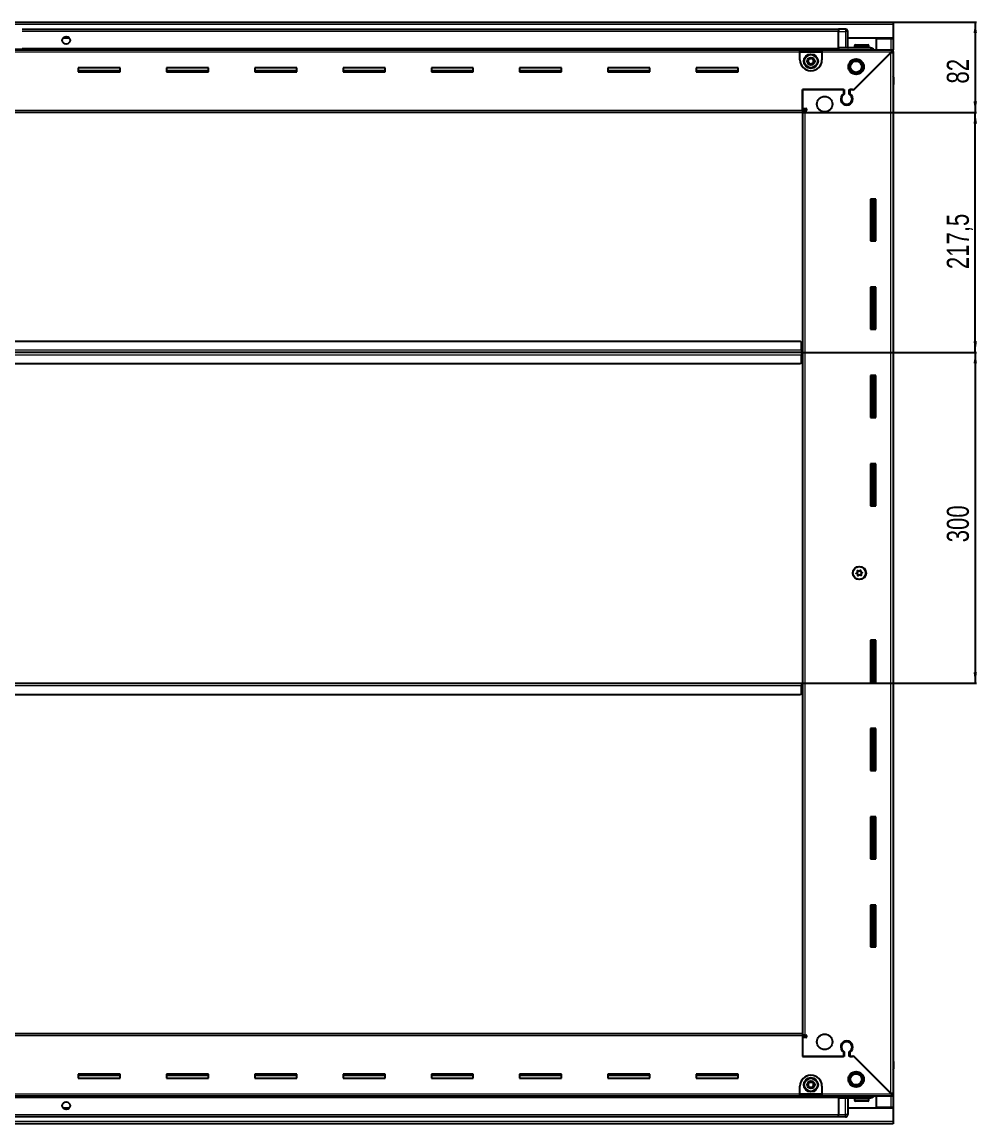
# Model space of a CAD drawing. Header units: millimetres. Extents: x 1132 to 7266, y -1494 to 2159.
# Drawn here: x 6401 to 7266, y 948 to 1947 of the extents above; entities that cross this region are included whole.
import ezdxf

# ---------------------------------------------------------------- set-up
doc = ezdxf.new("R2010")
doc.units = ezdxf.units.MM
doc.layers.add('FORMAT', color=7, linetype='Continuous')
doc.styles.add('SLDTEXTSTYLE0', font='TXT', dxfattribs={"width": 0.75})
doc.dimstyles.new('SLDDIMSTYLE0', dxfattribs={"dimtxt": 20, "dimasz": 10, "dimexe": 0, "dimexo": 0.0625, "dimgap": 5, "dimtad": 2, "dimdec": 1, "dimrnd": 1e-09, "dimzin": 12, "dimdsep": 46, "dimtxsty": 'SLDTEXTSTYLE0', "dimsah": 1, "dimcen": 0.09, "dimadec": 0, "dimazin": 3, "dimtfac": 1, "dimtofl": 0, "dimtmove": 0, "dimatfit": 3, "dimfxl": 0, "dimfrac": 2, "dimtolj": 1, "dimtzin": 12, "dimarcsym": 0})

# ---------------------------------------------------------------- blocks, each defined once
blk = doc.blocks.new('_D_7')
at = {"layer": 'FORMAT'}
for p, q in [((7190.09, 1946.6), (7265.58, 1946.6)), ((7264.58, 1946.6), (7264.58, 1864.6)), ((7108.09, 1864.6), (7265.58, 1864.6))]:
    blk.add_line(p, q, dxfattribs=at)
for points in [[(7264.58, 1946.6), (7263.04, 1936.6), (7266.11, 1936.6)], [(7264.58, 1864.6), (7266.11, 1874.6), (7263.04, 1874.6)]]:
    blk.add_solid(points, dxfattribs=at)
at = {"layer": 'FORMAT', "insert": (7238.79, 1890.83), "char_height": 20, "attachment_point": 1, "rotation": 90, "style": 'SLDTEXTSTYLE0'}
blk.add_mtext('82', dxfattribs=at)
blk = doc.blocks.new('_D_8')
at = {"layer": 'FORMAT'}
for p, q in [((7108.09, 1864.6), (7265.58, 1864.6)), ((7264.58, 1647.1), (7264.58, 1864.6)), ((7107.09, 1647.1), (7265.58, 1647.1))]:
    blk.add_line(p, q, dxfattribs=at)
for points in [[(7264.58, 1864.6), (7263.04, 1854.6), (7266.11, 1854.6)], [(7264.58, 1647.1), (7266.11, 1657.1), (7263.04, 1657.1)]]:
    blk.add_solid(points, dxfattribs=at)
at = {"layer": 'FORMAT', "insert": (7238.79, 1722.6), "char_height": 20, "attachment_point": 1, "rotation": 90, "style": 'SLDTEXTSTYLE0'}
blk.add_mtext('217,5', dxfattribs=at)
blk = doc.blocks.new('_D_9')
at = {"layer": 'FORMAT'}
for p, q in [((7107.09, 1647.1), (7265.58, 1647.1)), ((7264.58, 1647.1), (7264.58, 1347.1)), ((7107.09, 1347.1), (7265.58, 1347.1))]:
    blk.add_line(p, q, dxfattribs=at)
for points in [[(7264.58, 1647.1), (7263.04, 1637.1), (7266.11, 1637.1)], [(7264.58, 1347.1), (7266.11, 1357.1), (7263.04, 1357.1)]]:
    blk.add_solid(points, dxfattribs=at)
at = {"layer": 'FORMAT', "insert": (7238.79, 1474.94), "char_height": 20, "attachment_point": 1, "rotation": 90, "style": 'SLDTEXTSTYLE0'}
blk.add_mtext('300', dxfattribs=at)

msp = doc.modelspace()

# ---------------------------------------------------------------- linework, layer by layer
at = {"color": 7, "linetype": 'Continuous', "lineweight": 25}
for p, q in [((5591.08, 1946.6), (7190.08, 1946.6)), ((7140.58, 1939.95), (6400.58, 1939.95)), ((7140.58, 1940.1), (7140.58, 1940.1)), ((7147.08, 1940.1), (7140.58, 1940.1)), ((7147.08, 1940.1), (7140.58, 1940.1)), ((7140.58, 1940.1), (7140.58, 1938.1)), ((7140.58, 1923.1), (7140.58, 1938.1)), ((7149.08, 1938.1), (7149.08, 1938.1)), ((7149.08, 1923.1), (7149.08, 1938.1)), ((7190.08, 1946.6), (7190.08, 1944.5)), ((7190.08, 1944.5), (7190.08, 1932.1)), ((6443.45, 1932.1), (6437.7, 1932.1)), ((7190.08, 1932.1), (7149.08, 1932.1)), ((7175.08, 1921.35), (7175.08, 1931.6)), ((7175.08, 1931.6), (7187.98, 1931.6)), ((7187.98, 1931.6), (7190.08, 1931.6)), ((7188.58, 1931.6), (7188.58, 1932.1)), ((7190.08, 1931.6), (7190.08, 1932.1)), ((7190.08, 1931.6), (7190.08, 1921.35)), ((5640.58, 1921.95), (7140.58, 1921.95)), ((5675.58, 1921.35), (7105.58, 1921.35)), ((7105.58, 1919.25), (7105.58, 1921.35)), ((7105.58, 1921.35), (7125.58, 1921.35)), ((7105.58, 1919.85), (7125.58, 1919.85)), ((7105.58, 1912.35), (7105.58, 1919.25)), ((7125.58, 1921.35), (7189.08, 1921.35)), ((7125.58, 1921.35), (7125.58, 1919.25)), ((7125.58, 1919.25), (7125.58, 1912.35)), ((7140.58, 1923.1), (7140.58, 1922.6)), ((7169.58, 1923.1), (7140.58, 1923.1)), ((7187.98, 1918.75), (7153.88, 1884.65)), ((7154.58, 1885.35), (7188.48, 1919.25)), ((7155.08, 1925), (7155.08, 1923.1)), ((7155.88, 1925.8), (7167.28, 1925.8)), ((7168.08, 1923.1), (7168.08, 1925)), ((7188.58, 1919.35), (7190.08, 1919.35)), ((7189.08, 1919.85), (7189.08, 1921.35)), ((7189.08, 1921.35), (7190.08, 1921.35)), ((7189.08, 1919.85), (7190.08, 1919.85)), ((7190.08, 1919.85), (7190.08, 1921.35)), ((7190.08, 1919.85), (7190.08, 1919.35)), ((7190.08, 1919.35), (7190.08, 974.85)), ((6489.58, 1905.1), (6451.58, 1905.1)), ((6451.58, 1905.1), (6451.58, 1901.6)), ((6489.58, 1902.35), (6451.58, 1902.35)), ((6451.58, 1901.6), (6489.58, 1901.6)), ((6489.58, 1901.6), (6489.58, 1905.1)), ((6569.58, 1905.1), (6531.58, 1905.1)), ((6531.58, 1905.1), (6531.58, 1901.6)), ((6569.58, 1902.35), (6531.58, 1902.35)), ((6531.58, 1901.6), (6569.58, 1901.6)), ((6569.58, 1901.6), (6569.58, 1905.1)), ((6649.58, 1905.1), (6611.58, 1905.1)), ((6611.58, 1905.1), (6611.58, 1901.6)), ((6649.58, 1902.35), (6611.58, 1902.35)), ((6611.58, 1901.6), (6649.58, 1901.6)), ((6649.58, 1901.6), (6649.58, 1905.1)), ((6729.58, 1905.1), (6691.58, 1905.1)), ((6691.58, 1905.1), (6691.58, 1901.6)), ((6729.58, 1902.35), (6691.58, 1902.35)), ((6691.58, 1901.6), (6729.58, 1901.6)), ((6729.58, 1901.6), (6729.58, 1905.1)), ((6809.58, 1905.1), (6771.58, 1905.1)), ((6771.58, 1905.1), (6771.58, 1901.6)), ((6809.58, 1902.35), (6771.58, 1902.35)), ((6771.58, 1901.6), (6809.58, 1901.6)), ((6809.58, 1901.6), (6809.58, 1905.1)), ((6889.58, 1905.1), (6851.58, 1905.1)), ((6851.58, 1905.1), (6851.58, 1901.6)), ((6889.58, 1902.35), (6851.58, 1902.35)), ((6851.58, 1901.6), (6889.58, 1901.6)), ((6889.58, 1901.6), (6889.58, 1905.1)), ((6969.58, 1905.1), (6931.58, 1905.1)), ((6931.58, 1905.1), (6931.58, 1901.6)), ((6969.58, 1902.35), (6931.58, 1902.35)), ((6931.58, 1901.6), (6969.58, 1901.6)), ((6969.58, 1901.6), (6969.58, 1905.1)), ((7049.58, 1905.1), (7011.58, 1905.1)), ((7011.58, 1905.1), (7011.58, 1901.6)), ((7049.58, 1902.35), (7011.58, 1902.35)), ((7011.58, 1901.6), (7049.58, 1901.6)), ((7049.58, 1901.6), (7049.58, 1905.1)), ((7190.08, 1897.93), (7190.08, 1897.93)), ((7190.08, 1890.1), (7190.58, 1890.1)), ((7190.43, 1004.1), (7190.43, 1890.1)), ((7190.58, 1896.6), (7190.58, 1890.1)), ((7190.58, 1890.1), (7190.58, 1896.6)), ((7190.58, 1890.1), (7190.58, 1890.1)), ((7190.58, 1890.1), (7190.58, 1890.1)), ((7108.08, 1885.35), (7145.78, 1885.35)), ((7108.08, 1866.7), (7108.08, 1885.35)), ((7108.08, 1885.35), (7108.08, 1868.1)), ((7145.08, 1885.35), (7108.08, 1885.35)), ((7145.08, 1885.35), (7145.08, 1881.46)), ((7145.78, 1885.35), (7145.78, 1881.07)), ((7150.38, 1885.35), (7154.58, 1885.35)), ((7150.38, 1881.07), (7150.38, 1885.35)), ((7153.18, 1885.35), (7151.08, 1885.35)), ((7151.08, 1881.46), (7151.08, 1885.35)), ((7153.88, 1884.65), (7153.18, 1885.35)), ((7150.08, 1872.49), (7150.08, 1871.73)), ((7108.08, 1864.6), (5673.08, 1864.6)), ((7108.08, 1868.1), (7110.93, 1868.1)), ((7110.08, 1867.1), (7108.08, 1867.1)), ((7108.08, 1866.7), (7108.08, 1864.6)), ((7108.08, 1866.1), (7110.18, 1866.1)), ((7108.08, 1864.6), (7108.08, 1029.6)), ((7110.08, 1866.1), (7110.08, 1867.1)), ((7110.93, 1866.1), (7110.18, 1866.1)), ((7169.58, 1786.1), (7169.58, 1748.1)), ((7174.58, 1786.1), (7169.58, 1786.1)), ((7170.6, 1786.1), (7170.6, 1748.1)), ((7170.63, 1786.1), (7170.63, 1748.1)), ((7172.43, 1786.1), (7172.43, 1748.1)), ((7174.58, 1748.1), (7174.58, 1786.1)), ((7169.58, 1748.1), (7174.58, 1748.1)), ((7169.58, 1706.1), (7169.58, 1668.1)), ((7174.58, 1706.1), (7169.58, 1706.1)), ((7170.6, 1706.1), (7170.6, 1668.1)), ((7170.63, 1706.1), (7170.63, 1668.1)), ((7172.43, 1706.1), (7172.43, 1668.1)), ((7174.58, 1668.1), (7174.58, 1706.1)), ((7169.58, 1668.1), (7174.58, 1668.1)), ((7106.08, 1657.1), (5675.08, 1657.1)), ((7107.08, 1656.1), (7106.08, 1657.1)), ((7107.08, 1649.2), (7107.08, 1656.1)), ((7107.33, 1649.95), (7107.08, 1649.95)), ((7107.08, 1649.2), (7107.08, 1647.1)), ((7107.33, 1647.1), (7107.33, 1649.95)), ((7107.08, 1647.1), (5674.08, 1647.1)), ((7107.08, 1647.1), (7107.08, 1645)), ((7107.08, 1638.1), (7107.08, 1645)), ((7107.08, 1644.25), (7107.33, 1644.25)), ((7107.33, 1644.25), (7107.33, 1647.1)), ((7108.08, 1647.1), (7107.33, 1647.1)), ((5675.08, 1637.1), (7106.08, 1637.1)), ((7106.08, 1637.1), (7107.08, 1638.1)), ((7169.58, 1626.1), (7169.58, 1588.1)), ((7174.58, 1626.1), (7169.58, 1626.1)), ((7170.6, 1626.1), (7170.6, 1588.1)), ((7170.63, 1626.1), (7170.63, 1588.1)), ((7172.43, 1626.1), (7172.43, 1588.1)), ((7174.58, 1588.1), (7174.58, 1626.1)), ((7169.58, 1588.1), (7174.58, 1588.1)), ((7169.58, 1546.1), (7169.58, 1508.1)), ((7174.58, 1546.1), (7169.58, 1546.1)), ((7170.6, 1546.1), (7170.6, 1508.1)), ((7170.63, 1546.1), (7170.63, 1508.1)), ((7172.43, 1546.1), (7172.43, 1508.1)), ((7174.58, 1508.1), (7174.58, 1546.1)), ((7169.58, 1508.1), (7174.58, 1508.1)), ((7169.58, 1386.1), (7169.58, 1348.1)), ((7174.58, 1386.1), (7169.58, 1386.1)), ((7170.6, 1386.1), (7170.6, 1348.1)), ((7170.63, 1386.1), (7170.63, 1348.1)), ((7172.43, 1386.1), (7172.43, 1348.1)), ((7174.58, 1348.1), (7174.58, 1386.1)), ((5674.08, 1347.1), (7107.08, 1347.1)), ((7107.08, 1347.1), (7107.08, 1345)), ((7107.08, 1338.1), (7107.08, 1345)), ((7107.08, 1344.25), (7107.33, 1344.25)), ((7107.33, 1344.25), (7107.33, 1347.1)), ((7107.33, 1347.1), (7108.08, 1347.1)), ((7169.58, 1348.1), (7174.58, 1348.1)), ((5675.08, 1337.1), (7106.08, 1337.1)), ((7106.08, 1337.1), (7107.08, 1338.1)), ((7169.58, 1306.1), (7169.58, 1268.1)), ((7174.58, 1306.1), (7169.58, 1306.1)), ((7170.6, 1306.1), (7170.6, 1268.1)), ((7170.63, 1306.1), (7170.63, 1268.1)), ((7172.43, 1306.1), (7172.43, 1268.1)), ((7174.58, 1268.1), (7174.58, 1306.1)), ((7169.58, 1268.1), (7174.58, 1268.1)), ((7169.58, 1226.1), (7169.58, 1188.1)), ((7174.58, 1226.1), (7169.58, 1226.1)), ((7170.6, 1226.1), (7170.6, 1188.1)), ((7170.63, 1226.1), (7170.63, 1188.1)), ((7172.43, 1226.1), (7172.43, 1188.1)), ((7174.58, 1188.1), (7174.58, 1226.1)), ((7169.58, 1188.1), (7174.58, 1188.1)), ((7169.58, 1146.1), (7169.58, 1108.1)), ((7174.58, 1146.1), (7169.58, 1146.1)), ((7170.6, 1146.1), (7170.6, 1108.1)), ((7170.63, 1146.1), (7170.63, 1108.1)), ((7172.43, 1146.1), (7172.43, 1108.1)), ((7174.58, 1108.1), (7174.58, 1146.1)), ((7169.58, 1108.1), (7174.58, 1108.1)), ((5673.08, 1029.6), (7108.08, 1029.6)), ((7108.08, 1029.6), (7108.08, 1027.5)), ((7110.18, 1028.1), (7108.08, 1028.1)), ((7108.08, 1027.5), (7108.08, 1008.85)), ((7108.08, 1027.1), (7110.08, 1027.1)), ((7108.08, 1026.1), (7108.08, 1008.85)), ((7110.93, 1026.1), (7108.08, 1026.1)), ((7110.08, 1027.1), (7110.08, 1028.1)), ((7110.18, 1028.1), (7110.93, 1028.1)), ((7150.08, 1022.48), (7150.08, 1021.72)), ((7145.08, 1012.74), (7145.08, 1008.85)), ((7145.78, 1013.14), (7145.78, 1008.85)), ((7150.38, 1008.85), (7150.38, 1013.14)), ((7151.08, 1008.85), (7151.08, 1012.74)), ((7153.18, 1008.85), (7153.88, 1009.55)), ((7153.88, 1009.55), (7187.98, 975.45)), ((7145.78, 1008.85), (7108.08, 1008.85)), ((7108.08, 1008.85), (7145.08, 1008.85)), ((7154.58, 1008.85), (7150.38, 1008.85)), ((7151.08, 1008.85), (7153.18, 1008.85)), ((7188.48, 974.95), (7154.58, 1008.85)), ((7190.08, 1004.1), (7190.58, 1004.1)), ((7190.58, 1004.1), (7190.58, 1004.1)), ((7190.58, 997.6), (7190.58, 1004.1)), ((7190.58, 1004.1), (7190.58, 997.6)), ((6489.58, 992.6), (6451.58, 992.6)), ((6451.58, 992.6), (6451.58, 989.1)), ((6451.58, 991.85), (6489.58, 991.85)), ((6451.58, 989.1), (6489.58, 989.1)), ((6489.58, 989.1), (6489.58, 992.6)), ((6569.58, 992.6), (6531.58, 992.6)), ((6531.58, 992.6), (6531.58, 989.1)), ((6531.58, 991.85), (6569.58, 991.85)), ((6531.58, 989.1), (6569.58, 989.1)), ((6569.58, 989.1), (6569.58, 992.6)), ((6649.58, 992.6), (6611.58, 992.6)), ((6611.58, 992.6), (6611.58, 989.1)), ((6611.58, 991.85), (6649.58, 991.85)), ((6611.58, 989.1), (6649.58, 989.1)), ((6649.58, 989.1), (6649.58, 992.6)), ((6729.58, 992.6), (6691.58, 992.6)), ((6691.58, 992.6), (6691.58, 989.1)), ((6691.58, 991.85), (6729.58, 991.85)), ((6691.58, 989.1), (6729.58, 989.1)), ((6729.58, 989.1), (6729.58, 992.6)), ((6809.58, 992.6), (6771.58, 992.6)), ((6771.58, 992.6), (6771.58, 989.1)), ((6771.58, 991.85), (6809.58, 991.85)), ((6771.58, 989.1), (6809.58, 989.1)), ((6809.58, 989.1), (6809.58, 992.6)), ((6889.58, 992.6), (6851.58, 992.6)), ((6851.58, 992.6), (6851.58, 989.1)), ((6851.58, 991.85), (6889.58, 991.85)), ((6851.58, 989.1), (6889.58, 989.1)), ((6889.58, 989.1), (6889.58, 992.6)), ((6969.58, 992.6), (6931.58, 992.6)), ((6931.58, 992.6), (6931.58, 989.1)), ((6931.58, 991.85), (6969.58, 991.85)), ((6931.58, 989.1), (6969.58, 989.1)), ((6969.58, 989.1), (6969.58, 992.6)), ((7049.58, 992.6), (7011.58, 992.6)), ((7011.58, 992.6), (7011.58, 989.1)), ((7011.58, 991.85), (7049.58, 991.85)), ((7011.58, 989.1), (7049.58, 989.1)), ((7049.58, 989.1), (7049.58, 992.6)), ((7105.58, 974.95), (7105.58, 981.85)), ((7125.58, 981.85), (7125.58, 974.95)), ((7140.58, 972.25), (5640.58, 972.25)), ((7105.58, 972.85), (5675.58, 972.85)), ((7105.58, 972.85), (7105.58, 974.95)), ((7125.58, 974.35), (7105.58, 974.35)), ((7125.58, 972.85), (7105.58, 972.85)), ((7125.58, 974.95), (7125.58, 972.85)), ((7189.08, 972.85), (7125.58, 972.85)), ((7140.58, 971.1), (7140.58, 971.6)), ((7169.58, 971.1), (7140.58, 971.1)), ((7140.58, 971.1), (7140.58, 956.1)), ((7149.08, 971.1), (7149.08, 956.1)), ((7155.08, 971.1), (7155.08, 969.2)), ((7168.08, 969.2), (7168.08, 971.1)), ((7175.08, 962.6), (7175.08, 972.85)), ((7188.58, 974.85), (7190.08, 974.85)), ((7189.08, 974.35), (7189.08, 972.85)), ((7190.08, 974.35), (7189.08, 974.35)), ((7190.08, 972.85), (7189.08, 972.85)), ((7190.08, 974.85), (7190.08, 974.35)), ((7190.08, 974.35), (7190.08, 972.85)), ((7190.08, 972.85), (7190.08, 962.6)), ((6437.7, 962.1), (6443.45, 962.1)), ((7149.08, 962.1), (7190.08, 962.1)), ((7162.87, 968.4), (7155.88, 968.4)), ((7167.28, 968.4), (7162.87, 968.4)), ((7187.98, 962.6), (7175.08, 962.6)), ((7190.08, 962.6), (7187.98, 962.6)), ((7188.58, 962.1), (7188.58, 962.6)), ((7190.08, 962.1), (7190.08, 962.6)), ((7190.08, 962.1), (7190.08, 949.7)), ((5640.58, 954.25), (7140.58, 954.25)), ((7140.58, 954.1), (7140.58, 956.1)), ((7140.58, 954.1), (7140.58, 954.1)), ((7147.08, 954.1), (7140.58, 954.1)), ((7140.58, 954.1), (7140.58, 954.1)), ((7147.08, 954.1), (7140.58, 954.1)), ((7148.4, 954.6), (7148.4, 954.6)), ((7190.08, 949.7), (7190.08, 947.6)), ((7190.08, 947.6), (5591.08, 947.6))]:
    msp.add_line(p, q, dxfattribs=at)
at = {"color": 8, "linetype": 'Continuous', "lineweight": 18}
for p, q in [((7190.08, 1944.5), (5591.08, 1944.5)), ((7140.58, 1938.1), (7147.08, 1938.1)), ((7147.08, 1940.1), (7147.08, 1938.1)), ((7149.08, 1938.1), (7147.08, 1938.1)), ((7147.08, 1938.1), (7147.08, 1923.1)), ((7140.58, 1937.95), (6400.58, 1937.95)), ((7187.98, 1932.1), (7187.98, 1931.6)), ((7187.98, 1931.6), (7187.98, 1921.35)), ((7140.58, 1921.37), (5640.58, 1921.37)), ((7105.58, 1919.25), (5675.58, 1919.25)), ((7140.58, 1922.6), (6400.58, 1922.6)), ((7105.58, 1919.25), (7125.58, 1919.25)), ((7188.48, 1919.25), (7125.58, 1919.25)), ((7155.08, 1925), (7168.08, 1925)), ((7187.98, 975.45), (7187.98, 1918.75)), ((7190.08, 1896.6), (7190.58, 1896.6)), ((5673.08, 1866.7), (7108.08, 1866.7)), ((7110.18, 1866.1), (7110.18, 1028.1)), ((7171.84, 1748.1), (7171.84, 1786.1)), ((7173.08, 1748.1), (7173.08, 1786.1)), ((7171.84, 1668.1), (7171.84, 1706.1)), ((7173.08, 1668.1), (7173.08, 1706.1)), ((7107.08, 1649.2), (5674.08, 1649.2)), ((5674.08, 1645), (7107.08, 1645)), ((7171.84, 1588.1), (7171.84, 1626.1)), ((7173.08, 1588.1), (7173.08, 1626.1)), ((7171.84, 1508.1), (7171.84, 1546.1)), ((7173.08, 1508.1), (7173.08, 1546.1)), ((7171.84, 1348.1), (7171.84, 1386.1)), ((7173.08, 1348.1), (7173.08, 1386.1)), ((5674.08, 1345), (7107.08, 1345)), ((7171.84, 1268.1), (7171.84, 1306.1)), ((7173.08, 1268.1), (7173.08, 1306.1)), ((7171.84, 1188.1), (7171.84, 1226.1)), ((7173.08, 1188.1), (7173.08, 1226.1)), ((7171.84, 1108.1), (7171.84, 1146.1)), ((7173.08, 1108.1), (7173.08, 1146.1)), ((7108.08, 1027.5), (5673.08, 1027.5)), ((7190.08, 997.6), (7190.58, 997.6)), ((5640.58, 972.84), (7140.58, 972.84)), ((5640.58, 971.6), (7140.58, 971.6)), ((5675.58, 974.95), (7105.58, 974.95)), ((7125.58, 974.95), (7105.58, 974.95)), ((7125.58, 974.95), (7188.48, 974.95)), ((7147.08, 956.1), (7147.08, 971.1)), ((7163.05, 969.2), (7155.08, 969.2)), ((7168.08, 969.2), (7163.05, 969.2)), ((7187.98, 972.85), (7187.98, 962.6)), ((7187.98, 962.6), (7187.98, 962.1)), ((7190.08, 949.7), (5591.08, 949.7)), ((5640.58, 956.25), (7140.58, 956.25)), ((7140.58, 956.1), (7147.08, 956.1)), ((7149.08, 956.1), (7147.08, 956.1)), ((7147.08, 954.1), (7147.08, 956.1))]:
    msp.add_line(p, q, dxfattribs=at)
at = {"color": 7, "linetype": 'Continuous', "lineweight": 25}
for centre, radius in [((6440.58, 1930.1), 3.5), ((7115.58, 1911.1), 6.5), ((7115.58, 1911.1), 3.46), ((7156.58, 1906.1), 7), ((7156.58, 1906.1), 6.02), ((7156.58, 1906.1), 5.1), ((7128.08, 1872.1), 7), ((7159.58, 1447.1), 6), ((7159.43, 1447.1), 5.79), ((7159.43, 1447.1), 1.85), ((7128.08, 1022.1), 7), ((7115.58, 983.1), 6.5), ((7156.58, 988.1), 7), ((7156.58, 988.1), 6.03), ((7156.58, 988.1), 5.1), ((7115.58, 983.1), 3.46), ((6440.58, 964.1), 3.5)]:
    msp.add_circle(centre, radius, dxfattribs=at)
at = {"color": 8, "linetype": 'Continuous', "lineweight": 18}
for centre in [(7115.58, 1911.1), (7115.58, 983.1)]:
    msp.add_circle(centre, 5.7, dxfattribs=at)
at = {"color": 7, "linetype": 'Continuous', "lineweight": 25}
for centre, radius, start, end in [((7147.08, 1938.1), 2, 0, 90), ((7147.08, 1938.1), 2, 0, 90), ((7149.28, 1923.3), 0.2, 180, 270), ((7155.88, 1925), 0.8, 90, 180), ((7167.28, 1925), 0.8, 0, 90), ((7115.58, 1912.35), 10, 180, 270), ((7115.58, 1911.1), 2.5, 160.11158, 220.11158), ((7115.58, 1911.1), 2.5, 100.11158, 160.11158), ((7115.58, 1911.1), 2.5, 220.11158, 280.11158), ((7115.58, 1911.1), 2.5, 40.11158, 100.11158), ((7115.58, 1912.35), 10, 270, 0), ((7115.58, 1911.1), 2.5, 280.11158, 340.11158), ((7115.58, 1911.1), 2.5, 340.11158, 40.11158), ((7188.58, 1896.6), 2, 33.78451, 41.40962), ((7188.58, 1896.6), 2, 0, 41.40962), ((7188.58, 1896.6), 2, 360, 19.56674), ((7148.08, 1876.85), 5.5, 123.05573, 56.94427), ((7148.08, 1876.85), 4.8, 118.63099, 61.36901), ((7110.93, 1867.1), 1, 270, 90), ((7110.93, 1027.1), 1, 270, 90), ((7148.08, 1017.35), 5.5, 303.05573, 236.94427), ((7148.08, 1017.35), 4.8, 298.63099, 241.36901), ((7115.58, 981.85), 10, 90, 180), ((7115.58, 981.85), 10, 0, 90), ((7188.58, 997.6), 2, 318.57492, 360), ((7188.58, 997.6), 2, 318.59038, 0), ((7115.58, 983.1), 2.5, 147.04236, 207.04236), ((7115.58, 983.1), 2.5, 207.04236, 267.04236), ((7115.58, 983.1), 2.5, 87.04236, 147.04236), ((7115.58, 983.1), 2.5, 267.04236, 327.04236), ((7115.58, 983.1), 2.5, 27.04236, 87.04236), ((7115.58, 983.1), 2.5, 327.04236, 27.04236), ((7149.28, 970.9), 0.2, 90, 180), ((7155.88, 969.2), 0.8, 180, 270), ((7167.28, 969.2), 0.8, 270, 0), ((7147.08, 956.1), 2, 270, 0), ((7147.08, 956.1), 2, 270, 288.58003), ((7147.08, 956.1), 2, 303.94202, 311.40962)]:
    msp.add_arc(centre, radius, start, end, dxfattribs=at)
for points, knots in [([(7140.58, 1923.1), (7140.58, 1923.07), (7140.58, 1922.99), (7140.58, 1922.37), (7140.58, 1921.79), (7140.58, 1921.4), (7140.58, 1921.37)], [0, 0, 0, 0, 0.324279, 0.648558, 0.972836, 1, 1, 1, 1]), ([(7172.79, 1921.35), (7172.67, 1921.55), (7172.28, 1922.2), (7171.13, 1922.91), (7170.09, 1923.04), (7169.58, 1923.1)], [0, 0, 0, 0, 0.1822499, 0.5911249, 1, 1, 1, 1]), ([(7187.98, 1918.75), (7188.23, 1918.8), (7188.72, 1918.89), (7189.36, 1919.02), (7189.83, 1919.15), (7190.05, 1919.27), (7190.07, 1919.33), (7190.08, 1919.35)], [0, 0, 0, 0, 0.230255, 0.448522, 0.666786, 0.88505, 1, 1, 1, 1]), ([(7189.08, 1921.35), (7189.03, 1921.33), (7188.94, 1921.28), (7188.81, 1920.88), (7188.67, 1920.32), (7188.56, 1919.75), (7188.5, 1919.38), (7188.48, 1919.25)], [0, 0, 0, 0, 0.230255, 0.448522, 0.666786, 0.88505, 1, 1, 1, 1]), ([(7112.73, 1910.6), (7112.78, 1910.72), (7112.98, 1911.28), (7113.32, 1912.21), (7113.6, 1912.99), (7113.72, 1913.31)], [0, 0, 0, 0, 0.133125, 0.637099, 1, 1, 1, 1]), ([(7114.59, 1908.39), (7114.26, 1908.78), (7113.64, 1909.52), (7113.02, 1910.26), (7112.73, 1910.6)], [0, 0, 0, 0, 0.5346859, 1, 1, 1, 1]), ([(7113.72, 1913.31), (7114.22, 1913.4), (7115.17, 1913.57), (7116.12, 1913.74), (7116.56, 1913.82)], [0, 0, 0, 0, 0.534686, 1, 1, 1, 1]), ([(7117.44, 1908.9), (7116.93, 1908.81), (7115.98, 1908.64), (7115.03, 1908.47), (7114.59, 1908.39)], [0, 0, 0, 0, 0.534686, 1, 1, 1, 1]), ([(7116.56, 1913.82), (7116.89, 1913.42), (7117.51, 1912.69), (7118.13, 1911.95), (7118.42, 1911.61)], [0, 0, 0, 0, 0.534686, 1, 1, 1, 1]), ([(7118.42, 1911.61), (7118.3, 1911.29), (7118.02, 1910.51), (7117.68, 1909.58), (7117.48, 1909.01), (7117.44, 1908.9)], [0, 0, 0, 0, 0.362901, 0.866875, 1, 1, 1, 1]), ([(7157.79, 1449.38), (7157.78, 1449.37), (7157.76, 1449.35), (7157.75, 1449.29), (7157.74, 1449.15), (7157.8, 1448.76), (7157.87, 1448.23), (7157.64, 1447.64), (7157.24, 1447.31), (7156.91, 1447.1), (7156.72, 1446.96), (7156.66, 1446.89), (7156.64, 1446.85), (7156.64, 1446.81), (7156.65, 1446.78), (7156.7, 1446.73), (7156.94, 1446.61), (7157.39, 1446.45), (7157.98, 1446.07), (7158.16, 1445.38), (7158.16, 1444.9), (7158.21, 1444.64), (7158.24, 1444.58), (7158.27, 1444.55), (7158.3, 1444.54), (7158.33, 1444.55), (7158.37, 1444.56), (7158.45, 1444.59), (7158.63, 1444.72), (7158.93, 1444.96), (7159.37, 1445.24), (7160, 1445.27), (7160.48, 1445.03), (7160.83, 1444.86), (7160.98, 1444.81), (7161.03, 1444.82), (7161.07, 1444.83), (7161.09, 1444.86), (7161.11, 1444.92), (7161.11, 1445.06), (7161.06, 1445.44), (7160.98, 1445.98), (7161.22, 1446.57), (7161.61, 1446.89), (7161.94, 1447.11), (7162.14, 1447.25), (7162.2, 1447.32), (7162.21, 1447.36), (7162.21, 1447.4), (7162.2, 1447.42), (7162.15, 1447.48), (7161.91, 1447.6), (7161.46, 1447.76), (7160.87, 1448.14), (7160.69, 1448.83), (7160.69, 1449.31), (7160.64, 1449.57), (7160.61, 1449.63), (7160.58, 1449.65), (7160.55, 1449.67), (7160.52, 1449.66), (7160.48, 1449.65), (7160.4, 1449.61), (7160.22, 1449.48), (7159.92, 1449.25), (7159.48, 1448.97), (7158.85, 1448.93), (7158.37, 1449.18), (7158.02, 1449.35), (7157.87, 1449.39), (7157.82, 1449.39), (7157.8, 1449.38), (7157.79, 1449.38)], [0, 0, 0, 0, 0.002009, 0.00442, 0.009365, 0.025528, 0.067705, 0.095786, 0.124646, 0.150342, 0.160519, 0.163394, 0.165697, 0.167245, 0.168874, 0.17077, 0.178606, 0.211994, 0.249994, 0.287995, 0.321383, 0.329219, 0.331115, 0.332744, 0.334292, 0.336217, 0.338535, 0.341318, 0.349662, 0.375358, 0.404217, 0.432298, 0.474475, 0.490639, 0.496669, 0.49844, 0.5, 0.502009, 0.50442, 0.509365, 0.525528, 0.567705, 0.595786, 0.624646, 0.650342, 0.660519, 0.663394, 0.665697, 0.667245, 0.668874, 0.67077, 0.678606, 0.711994, 0.749994, 0.787995, 0.821383, 0.829219, 0.831115, 0.832744, 0.834292, 0.836217, 0.838535, 0.841318, 0.849662, 0.875358, 0.904217, 0.932298, 0.974475, 0.990639, 0.996669, 0.99844, 1, 1, 1, 1]), ([(7112.69, 983.25), (7112.97, 983.69), (7113.5, 984.5), (7114.02, 985.3), (7114.26, 985.68)], [0, 0, 0, 0, 0.534686, 1, 1, 1, 1]), ([(7114, 980.68), (7113.77, 981.14), (7113.33, 982), (7112.9, 982.86), (7112.69, 983.25)], [0, 0, 0, 0, 0.534686, 1, 1, 1, 1]), ([(7116.89, 980.53), (7116.54, 980.55), (7115.72, 980.59), (7114.73, 980.64), (7114.13, 980.68), (7114, 980.68)], [0, 0, 0, 0, 0.3629006, 0.8668753, 1, 1, 1, 1]), ([(7114.26, 985.68), (7114.39, 985.67), (7114.99, 985.64), (7115.98, 985.59), (7116.8, 985.54), (7117.15, 985.53)], [0, 0, 0, 0, 0.133125, 0.637099, 1, 1, 1, 1]), ([(7118.46, 982.96), (7118.18, 982.52), (7117.65, 981.71), (7117.13, 980.91), (7116.89, 980.53)], [0, 0, 0, 0, 0.534686, 1, 1, 1, 1]), ([(7117.15, 985.53), (7117.38, 985.07), (7117.82, 984.21), (7118.26, 983.35), (7118.46, 982.96)], [0, 0, 0, 0, 0.534686, 1, 1, 1, 1]), ([(7140.58, 971.1), (7140.58, 971.14), (7140.58, 971.22), (7140.58, 971.84), (7140.58, 972.41), (7140.58, 972.81), (7140.58, 972.84)], [0, 0, 0, 0, 0.324279, 0.648558, 0.972836, 1, 1, 1, 1]), ([(7172.79, 972.85), (7172.67, 972.65), (7172.28, 972.01), (7171.13, 971.3), (7170.09, 971.17), (7169.58, 971.1)], [0, 0, 0, 0, 0.18225, 0.591125, 1, 1, 1, 1]), ([(7190.08, 974.85), (7190.05, 974.9), (7190, 974.99), (7189.6, 975.12), (7189.05, 975.25), (7188.47, 975.37), (7188.1, 975.43), (7187.98, 975.45)], [0, 0, 0, 0, 0.230255, 0.448522, 0.666786, 0.88505, 1, 1, 1, 1]), ([(7188.48, 974.95), (7188.52, 974.7), (7188.61, 974.21), (7188.74, 973.57), (7188.88, 973.1), (7188.99, 972.88), (7189.05, 972.86), (7189.08, 972.85)], [0, 0, 0, 0, 0.230255, 0.448522, 0.666786, 0.88505, 1, 1, 1, 1])]:
    msp.add_open_spline(points, degree=3, knots=knots, dxfattribs=at)
at = {"color": 8, "linetype": 'Continuous', "lineweight": 18}
for points in [[(7169.58, 1923.1), (7169.58, 1923.06), (7169.58, 1922.99), (7169.58, 1922.55), (7169.58, 1922.09), (7169.58, 1921.68), (7169.58, 1921.41), (7169.58, 1921.35)], [(7169.58, 971.1), (7169.58, 971.15), (7169.58, 971.22), (7169.58, 971.66), (7169.58, 972.11), (7169.58, 972.53), (7169.58, 972.8), (7169.58, 972.85)]]:
    msp.add_open_spline(points, degree=3, knots=[0, 0, 0, 0, 0.3597529, 0.5534142, 0.7511852, 0.9489563, 1, 1, 1, 1], dxfattribs=at)
at = {"color": 7, "linetype": 'Continuous', "lineweight": 25}
for points in [[(7187.98, 1918.75), (7188.05, 1918.8), (7188.21, 1918.9), (7188.41, 1919.05), (7188.55, 1919.2), (7188.57, 1919.3), (7188.58, 1919.35)], [(7189.08, 1919.85), (7189.03, 1919.85), (7188.93, 1919.83), (7188.78, 1919.69), (7188.63, 1919.49), (7188.53, 1919.33), (7188.48, 1919.25)], [(7188.58, 974.85), (7188.57, 974.9), (7188.55, 975), (7188.41, 975.15), (7188.21, 975.3), (7188.05, 975.4), (7187.98, 975.45)], [(7188.48, 974.95), (7188.53, 974.88), (7188.63, 974.72), (7188.78, 974.52), (7188.93, 974.38), (7189.03, 974.36), (7189.08, 974.35)]]:
    msp.add_open_spline(points, degree=3, dxfattribs=at)

# ---------------------------------------------------------------- dimensions: what is measured, and where the dimension line sits
at = {"layer": 'FORMAT'}
for base, p1, p2, picture, middle in [((7264.58, 1864.6), (7190.08, 1946.6), (7108.08, 1864.6), '_D_7', (7264.58, 1905.6)), ((7264.58, 1864.6), (7107.08, 1647.1), (7108.08, 1864.6), '_D_8', (7264.58, 1755.85)), ((7264.58, 1347.1), (7107.08, 1647.1), (7107.08, 1347.1), '_D_9', (7264.58, 1497.1))]:
    dim = msp.add_linear_dim(base=base, p1=p1, p2=p2, angle=90, dimstyle='SLDDIMSTYLE0', dxfattribs=at)
    dim.commit()
    dim.dimension.update_dxf_attribs({"geometry": picture, "text_midpoint": middle, "dimtype": 160})

doc.saveas('drawing.dxf')
